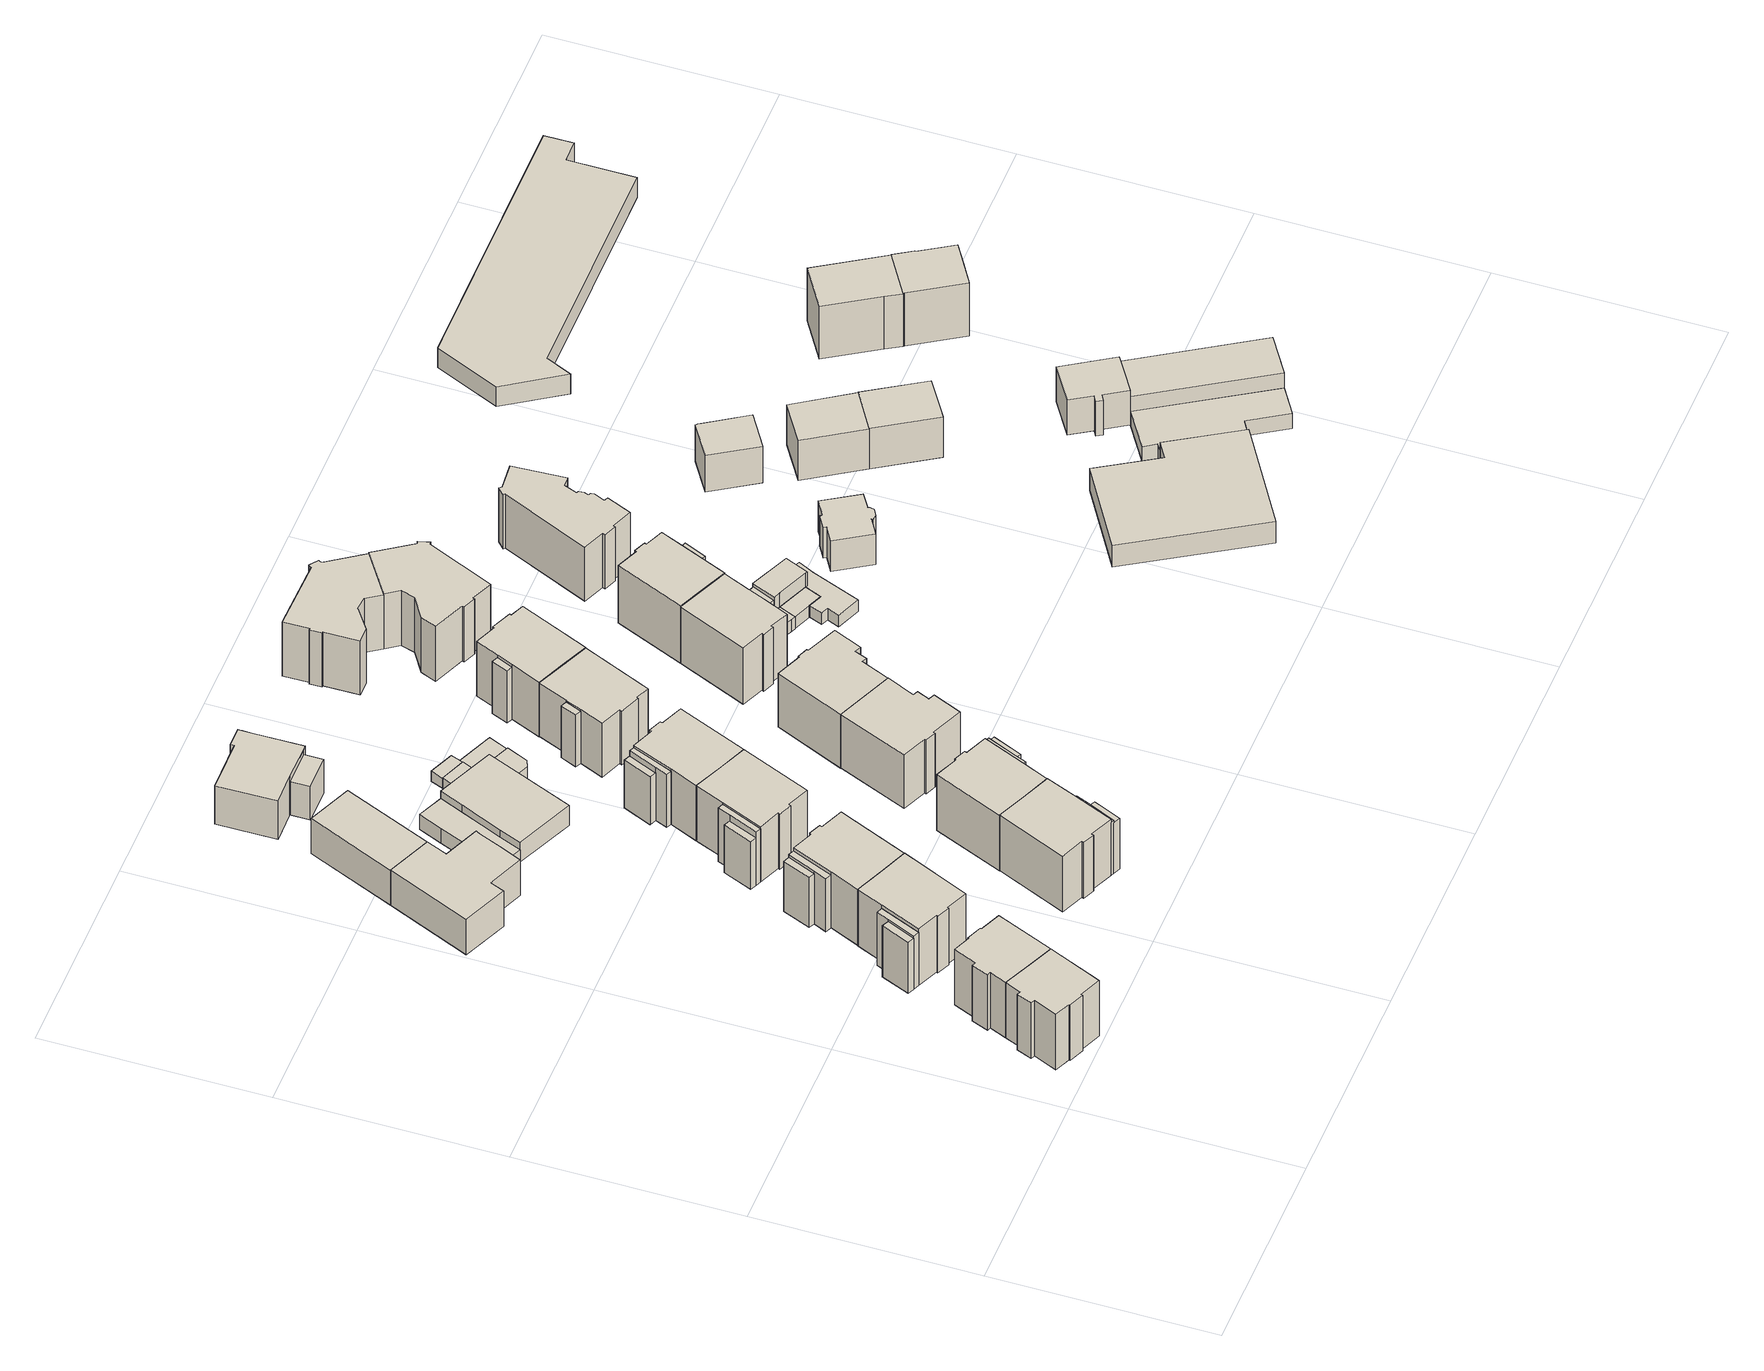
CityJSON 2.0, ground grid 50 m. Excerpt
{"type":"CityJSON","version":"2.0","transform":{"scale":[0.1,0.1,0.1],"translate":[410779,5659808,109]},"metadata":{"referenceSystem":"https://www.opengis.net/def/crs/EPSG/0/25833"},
"CityObjects":{
"building1":{"type":"Building","attributes":{"Dachtyp_tdc":"tdcHipAndGableRoof","Gemeindeschluessel":14612000,"Dachneigung":35.01,"QualitaetDacherkennung":54,"Geometrietyp2DReferenz":"3000","measuredHeight":18.07,"function":"31001_9998","roofType":"5000"},"geometry":[{"type":"Solid","lod":"1","boundaries":[[[[0,1,2,3,4,5,6,7,8,9,10,11,12]],[[13,14,15,16,17,18,19,20,21,22,23,24,25]],[[12,14,13,0]],[[11,15,14,12]],[[10,16,15,11]],[[9,17,16,10]],[[8,18,17,9]],[[7,19,18,8]],[[6,20,19,7]],[[5,21,20,6]],[[4,22,21,5]],[[3,23,22,4]],[[2,24,23,3]],[[1,25,24,2]],[[0,13,25,1]]]]}]},
"building2":{"type":"Building","attributes":{"Dachtyp_tdc":"tdcHipAndGableRoof","Gemeindeschluessel":14612000,"Dachneigung":35.22,"QualitaetDacherkennung":70,"Geometrietyp2DReferenz":"3000","measuredHeight":18.1,"function":"31001_9998","roofType":"5000"},"geometry":[{"type":"Solid","lod":"1","boundaries":[[[[11,26,9,27,28,29,30,31,32,33,34,35,36]],[[15,37,38,39,40,41,42,43,44,45,46,17,47]],[[36,37,15,11]],[[35,38,37,36]],[[34,39,38,35]],[[33,40,39,34]],[[32,41,40,33]],[[31,42,41,32]],[[30,43,42,31]],[[29,44,43,30]],[[28,45,44,29]],[[27,46,45,28]],[[9,17,46,27]],[[26,47,17,9]],[[11,15,47,26]]]]}]},
"building3":{"type":"Building","attributes":{"Gemeindeschluessel":14612000,"Geometrietyp2DReferenz":"3000","function":"31001_9998","roofType":"9999"},"children":["building3-1","building3-2","building3-3"]},
"building3-1":{"type":"BuildingPart","attributes":{"Dachtyp_tdc":"tdcPolyFlatRoof","Dachneigung":19.26,"QualitaetDacherkennung":31,"Geometrietyp2DReferenz":"3000","measuredHeight":14.5,"roofType":"2100"},"parents":["building3"],"geometry":[{"type":"Solid","lod":"1","boundaries":[[[[48,49,50,51]],[[52,53,54,55]],[[51,53,52,48]],[[50,54,53,51]],[[49,55,54,50]],[[48,52,55,49]]]]}]},
"building3-2":{"type":"BuildingPart","attributes":{"Dachtyp_tdc":"tdcPolyFlatRoof","Dachneigung":17.49,"QualitaetDacherkennung":38,"Geometrietyp2DReferenz":"3000","measuredHeight":14.99,"roofType":"2100"},"parents":["building3"],"geometry":[{"type":"Solid","lod":"1","boundaries":[[[[56,57,58,59,60]],[[61,62,54,53,63]],[[60,62,61,56]],[[59,54,62,60]],[[58,53,54,59]],[[57,63,53,58]],[[56,61,63,57]]]]}]},
"building3-3":{"type":"BuildingPart","attributes":{"Dachtyp_tdc":"tdcHipAndGableRoof","Dachneigung":31.91,"QualitaetDacherkennung":67,"Geometrietyp2DReferenz":"3000","measuredHeight":17.93,"roofType":"5000"},"parents":["building3"],"geometry":[{"type":"Solid","lod":"1","boundaries":[[[[64,65,66,67,68,69,70,71,72,73]],[[74,75,76,77,78,79,80,81,62,61]],[[73,75,74,64]],[[72,76,75,73]],[[71,77,76,72]],[[70,78,77,71]],[[69,79,78,70]],[[68,80,79,69]],[[67,81,80,68]],[[66,62,81,67]],[[65,61,62,66]],[[64,74,61,65]]]]}]},
"building4":{"type":"Building","attributes":{"Dachtyp_tdc":"tdcPolyFlatRoof","Gemeindeschluessel":14612000,"Dachneigung":0,"QualitaetDacherkennung":91,"Geometrietyp2DReferenz":"3000","measuredHeight":9.89,"function":"31001_9998","roofType":"1000"},"geometry":[{"type":"Solid","lod":"1","boundaries":[[[[82,83,84,85,86,87,88,89,90,91]],[[92,93,94,95,96,97,98,99,100,101]],[[91,93,92,82]],[[90,94,93,91]],[[89,95,94,90]],[[88,96,95,89]],[[87,97,96,88]],[[86,98,97,87]],[[85,99,98,86]],[[84,100,99,85]],[[83,101,100,84]],[[82,92,101,83]]]]}]},
"building5":{"type":"Building","attributes":{"Gemeindeschluessel":14612000,"Geometrietyp2DReferenz":"3000","function":"31001_9998","roofType":"9999"},"children":["building5-1","building5-2","building5-3"]},
"building5-1":{"type":"BuildingPart","attributes":{"Dachtyp_tdc":"tdcHipAndGableRoof","Dachneigung":31.3,"QualitaetDacherkennung":68,"Geometrietyp2DReferenz":"3000","measuredHeight":17.78,"roofType":"5000"},"parents":["building5"],"geometry":[{"type":"Solid","lod":"1","boundaries":[[[[102,103,104,105,106,107,108,109,110,111]],[[112,113,114,115,116,117,118,119,120,121]],[[111,113,112,102]],[[110,114,113,111]],[[109,115,114,110]],[[108,116,115,109]],[[107,117,116,108]],[[106,118,117,107]],[[105,119,118,106]],[[104,120,119,105]],[[103,121,120,104]],[[102,112,121,103]]]]}]},
"building5-2":{"type":"BuildingPart","attributes":{"Dachtyp_tdc":"tdcPolyFlatRoof","Dachneigung":2.92,"QualitaetDacherkennung":26,"Geometrietyp2DReferenz":"3000","measuredHeight":14.11,"roofType":"2100"},"parents":["building5"],"geometry":[{"type":"Solid","lod":"1","boundaries":[[[[122,123,124,125]],[[126,127,128,129]],[[125,127,126,122]],[[124,128,127,125]],[[123,129,128,124]],[[122,126,129,123]]]]}]},
"building5-3":{"type":"BuildingPart","attributes":{"Dachtyp_tdc":"tdcPolyFlatRoof","Dachneigung":23.02,"QualitaetDacherkennung":46,"Geometrietyp2DReferenz":"3000","measuredHeight":15.04,"roofType":"2100"},"parents":["building5"],"geometry":[{"type":"Solid","lod":"1","boundaries":[[[[130,131,132,133,134]],[[113,135,128,127,114]],[[134,135,113,130]],[[133,128,135,134]],[[132,127,128,133]],[[131,114,127,132]],[[130,113,114,131]]]]}]},
"building6":{"type":"Building","attributes":{"Dachtyp_tdc":"tdcPolyFlatRoof","Gemeindeschluessel":14612000,"Dachneigung":0,"QualitaetDacherkennung":84,"Geometrietyp2DReferenz":"3000","measuredHeight":9.87,"function":"31001_9998","roofType":"1000"},"geometry":[{"type":"Solid","lod":"1","boundaries":[[[[136,137,138,139]],[[100,99,140,141]],[[139,99,100,136]],[[138,140,99,139]],[[137,141,140,138]],[[136,100,141,137]]]]}]},
"building7":{"type":"Building","attributes":{"Gemeindeschluessel":14612000,"Geometrietyp2DReferenz":"3000","function":"31001_9998","roofType":"9999"},"children":["building7-1","building7-2","building7-3"]},
"building7-1":{"type":"BuildingPart","attributes":{"Dachtyp_tdc":"tdcPolyFlatRoof","Dachneigung":32,"QualitaetDacherkennung":43,"Geometrietyp2DReferenz":"3000","measuredHeight":14.64,"roofType":"2100"},"parents":["building7"],"geometry":[{"type":"Solid","lod":"1","boundaries":[[[[142,143,144,145]],[[146,147,148,149]],[[145,147,146,142]],[[144,148,147,145]],[[143,149,148,144]],[[142,146,149,143]]]]}]},
"building7-2":{"type":"BuildingPart","attributes":{"Dachtyp_tdc":"tdcPolyFlatRoof","Dachneigung":29.59,"QualitaetDacherkennung":61,"Geometrietyp2DReferenz":"3000","measuredHeight":15.13,"roofType":"2100"},"parents":["building7"],"geometry":[{"type":"Solid","lod":"1","boundaries":[[[[150,151,152,153,154]],[[155,146,149,156,157]],[[154,146,155,150]],[[153,149,146,154]],[[152,156,149,153]],[[151,157,156,152]],[[150,155,157,151]]]]}]},
"building7-3":{"type":"BuildingPart","attributes":{"Dachtyp_tdc":"tdcHipAndGableRoof","Dachneigung":31.34,"QualitaetDacherkennung":64,"Geometrietyp2DReferenz":"3000","measuredHeight":17.84,"roofType":"5000"},"parents":["building7"],"geometry":[{"type":"Solid","lod":"1","boundaries":[[[[158,159,160,161,162,163,164,165,166,167]],[[168,157,156,169,170,171,172,173,174,175]],[[167,157,168,158]],[[166,156,157,167]],[[165,169,156,166]],[[164,170,169,165]],[[163,171,170,164]],[[162,172,171,163]],[[161,173,172,162]],[[160,174,173,161]],[[159,175,174,160]],[[158,168,175,159]]]]}]},
"building8":{"type":"Building","attributes":{"Dachtyp_tdc":"tdcPolyFlatRoof","Gemeindeschluessel":14612000,"Dachneigung":0,"QualitaetDacherkennung":32,"Geometrietyp2DReferenz":"3000","measuredHeight":4.23,"function":"31001_9998","roofType":"1000"},"geometry":[{"type":"Solid","lod":"1","boundaries":[[[[176,177,178,179,180,181,182,183,184]],[[185,186,187,188,189,190,191,192,193]],[[184,186,185,176]],[[183,187,186,184]],[[182,188,187,183]],[[181,189,188,182]],[[180,190,189,181]],[[179,191,190,180]],[[178,192,191,179]],[[177,193,192,178]],[[176,185,193,177]]]]}]},
"building9":{"type":"Building","attributes":{"Gemeindeschluessel":14612000,"Geometrietyp2DReferenz":"3000","function":"31001_9998","roofType":"9999"},"children":["building9-1","building9-2","building9-3"]},
"building9-1":{"type":"BuildingPart","attributes":{"Dachtyp_tdc":"tdcPolyFlatRoof","Dachneigung":30.24,"QualitaetDacherkennung":48,"Geometrietyp2DReferenz":"3000","measuredHeight":15.19,"roofType":"2100"},"parents":["building9"],"geometry":[{"type":"Solid","lod":"1","boundaries":[[[[194,195,196,197,198]],[[199,200,201,202,203]],[[198,200,199,194]],[[197,201,200,198]],[[196,202,201,197]],[[195,203,202,196]],[[194,199,203,195]]]]}]},
"building9-2":{"type":"BuildingPart","attributes":{"Dachtyp_tdc":"tdcHipAndGableRoof","Dachneigung":31.01,"QualitaetDacherkennung":69,"Geometrietyp2DReferenz":"3000","measuredHeight":17.54,"roofType":"5000"},"parents":["building9"],"geometry":[{"type":"Solid","lod":"1","boundaries":[[[[204,205,206,207,208,209,210,211,212,213]],[[214,215,216,217,218,219,220,221,202,201]],[[213,215,214,204]],[[212,216,215,213]],[[211,217,216,212]],[[210,218,217,211]],[[209,219,218,210]],[[208,220,219,209]],[[207,221,220,208]],[[206,202,221,207]],[[205,201,202,206]],[[204,214,201,205]]]]}]},
"building9-3":{"type":"BuildingPart","attributes":{"Dachtyp_tdc":"tdcFreeFormRoof","Dachneigung":71.73,"QualitaetDacherkennung":35,"Geometrietyp2DReferenz":"3000","measuredHeight":14.44,"roofType":"5000"},"parents":["building9"],"geometry":[{"type":"Solid","lod":"1","boundaries":[[[[222,223,224,225]],[[226,199,203,227]],[[225,199,226,222]],[[224,203,199,225]],[[223,227,203,224]],[[222,226,227,223]]]]}]},
"building10":{"type":"Building","attributes":{"Gemeindeschluessel":14612000,"Geometrietyp2DReferenz":"3000","function":"31001_9998","roofType":"9999"},"children":["building10-1","building10-2","building10-3"]},
"building10-1":{"type":"BuildingPart","attributes":{"Dachtyp_tdc":"tdcPolyFlatRoof","Dachneigung":26.37,"QualitaetDacherkennung":56,"Geometrietyp2DReferenz":"3000","measuredHeight":15.09,"roofType":"2100"},"parents":["building10"],"geometry":[{"type":"Solid","lod":"1","boundaries":[[[[228,229,230,231,232]],[[233,234,235,236,237]],[[232,234,233,228]],[[231,235,234,232]],[[230,236,235,231]],[[229,237,236,230]],[[228,233,237,229]]]]}]},
"building10-2":{"type":"BuildingPart","attributes":{"Dachtyp_tdc":"tdcHipAndGableRoof","Dachneigung":32.69,"QualitaetDacherkennung":66,"Geometrietyp2DReferenz":"3000","measuredHeight":17.8,"roofType":"5000"},"parents":["building10"],"geometry":[{"type":"Solid","lod":"1","boundaries":[[[[238,239,240,241,242,243,244,245,246,247]],[[248,249,250,251,252,253,254,255,234,233]],[[247,249,248,238]],[[246,250,249,247]],[[245,251,250,246]],[[244,252,251,245]],[[243,253,252,244]],[[242,254,253,243]],[[241,255,254,242]],[[240,234,255,241]],[[239,233,234,240]],[[238,248,233,239]]]]}]},
"building10-3":{"type":"BuildingPart","attributes":{"Dachtyp_tdc":"tdcPolyFlatRoof","Dachneigung":0,"QualitaetDacherkennung":29,"Geometrietyp2DReferenz":"3000","measuredHeight":13.94,"roofType":"1000"},"parents":["building10"],"geometry":[{"type":"Solid","lod":"1","boundaries":[[[[256,257,258,259]],[[260,236,235,261]],[[259,236,260,256]],[[258,235,236,259]],[[257,261,235,258]],[[256,260,261,257]]]]}]},
"building11":{"type":"Building","attributes":{"Gemeindeschluessel":14612000,"Geometrietyp2DReferenz":"3000","function":"31001_9998","roofType":"9999"},"children":["building11-1","building11-2"]},
"building11-1":{"type":"BuildingPart","attributes":{"Dachtyp_tdc":"tdcCutTentRoof","Dachneigung":0.135,"QualitaetDacherkennung":72,"Geometrietyp2DReferenz":"3000","measuredHeight":12.39,"roofType":"9999"},"parents":["building11"],"geometry":[{"type":"Solid","lod":"1","boundaries":[[[[262,263,264,265,266,267,268,269,270,271,272]],[[273,274,275,276,277,278,279,280,281,282,283]],[[272,274,273,262]],[[271,275,274,272]],[[270,276,275,271]],[[269,277,276,270]],[[268,278,277,269]],[[267,279,278,268]],[[266,280,279,267]],[[265,281,280,266]],[[264,282,281,265]],[[263,283,282,264]],[[262,273,283,263]]]]}]},
"building11-2":{"type":"BuildingPart","attributes":{"Dachtyp_tdc":"tdcPolyFlatRoof","Dachneigung":0,"QualitaetDacherkennung":62,"Geometrietyp2DReferenz":"3000","measuredHeight":9.41,"roofType":"1000"},"parents":["building11"],"geometry":[{"type":"Solid","lod":"1","boundaries":[[[[284,285,286,287]],[[278,288,289,279]],[[286,288,278,287]],[[285,289,288,286]],[[284,279,289,285]],[[287,278,279,284]]]]}]},
"building12":{"type":"Building","attributes":{"Gemeindeschluessel":14612000,"Geometrietyp2DReferenz":"3000","function":"31001_9998","roofType":"9999"},"children":["building12-1","building12-2"]},
"building12-1":{"type":"BuildingPart","attributes":{"Dachtyp_tdc":"tdcPolyFlatRoof","Dachneigung":4.02,"QualitaetDacherkennung":63,"Geometrietyp2DReferenz":"3000","measuredHeight":3.65,"roofType":"2100"},"parents":["building12"],"geometry":[{"type":"Solid","lod":"1","boundaries":[[[[290,291,292,293,294]],[[295,296,297,298,299]],[[294,296,295,290]],[[293,297,296,294]],[[292,298,297,293]],[[298,292,291,299]],[[290,295,299,291]]]]}]},
"building12-2":{"type":"BuildingPart","attributes":{"Dachtyp_tdc":"tdcPolyFlatRoof","Dachneigung":3.7,"QualitaetDacherkennung":84,"Geometrietyp2DReferenz":"3000","measuredHeight":5.96,"roofType":"2100"},"parents":["building12"],"geometry":[{"type":"Solid","lod":"1","boundaries":[[[[300,301,302,303,304,305,306,307,308]],[[309,310,311,312,313,314,315,316,299]],[[307,310,309,308]],[[306,311,310,307]],[[305,312,311,306]],[[304,313,312,305]],[[303,314,313,304]],[[302,315,314,303]],[[301,316,315,302]],[[300,299,316,301]],[[308,309,299,300]]]]}]},
"building13":{"type":"Building","attributes":{"Gemeindeschluessel":14612000,"Geometrietyp2DReferenz":"3000","function":"31001_9998","roofType":"9999"},"children":["building13-1","building13-2","building13-3"]},
"building13-1":{"type":"BuildingPart","attributes":{"Dachtyp_tdc":"tdcPolyFlatRoof","Dachneigung":29.32,"QualitaetDacherkennung":58,"Geometrietyp2DReferenz":"3000","measuredHeight":15.12,"roofType":"2100"},"parents":["building13"],"geometry":[{"type":"Solid","lod":"1","boundaries":[[[[317,318,319,320,321]],[[322,323,324,325,326]],[[321,323,322,317]],[[320,324,323,321]],[[319,325,324,320]],[[318,326,325,319]],[[317,322,326,318]]]]}]},
"building13-2":{"type":"BuildingPart","attributes":{"Dachtyp_tdc":"tdcHipAndGableRoof","Dachneigung":28.41,"QualitaetDacherkennung":69,"Geometrietyp2DReferenz":"3000","measuredHeight":17.56,"roofType":"5000"},"parents":["building13"],"geometry":[{"type":"Solid","lod":"1","boundaries":[[[[204,213,212,327,328,329,330,331,332,333]],[[214,326,325,334,335,336,337,338,216,215]],[[333,326,214,204]],[[332,325,326,333]],[[331,334,325,332]],[[330,335,334,331]],[[329,336,335,330]],[[328,337,336,329]],[[327,338,337,328]],[[212,216,338,327]],[[213,215,216,212]],[[204,214,215,213]]]]}]},
"building13-3":{"type":"BuildingPart","attributes":{"Dachtyp_tdc":"tdcFreeFormRoof","Dachneigung":71.37,"QualitaetDacherkennung":36,"Geometrietyp2DReferenz":"3000","measuredHeight":14.43,"roofType":"5000"},"parents":["building13"],"geometry":[{"type":"Solid","lod":"1","boundaries":[[[[339,340,341,342]],[[343,344,324,323]],[[342,344,343,339]],[[341,324,344,342]],[[340,323,324,341]],[[339,343,323,340]]]]}]},
"building14":{"type":"Building","attributes":{"Dachtyp_tdc":"tdcPolyFlatRoof","Gemeindeschluessel":14612000,"Dachneigung":0,"QualitaetDacherkennung":75,"Geometrietyp2DReferenz":"3000","measuredHeight":2.91,"function":"31001_9998","roofType":"1000"},"geometry":[{"type":"Solid","lod":"1","boundaries":[[[[345,346,347,348]],[[349,350,351,352]],[[348,350,349,345]],[[347,351,350,348]],[[346,352,351,347]],[[345,349,352,346]]]]}]},
"building15":{"type":"Building","attributes":{"Dachtyp_tdc":"tdcPolyFlatRoof","Gemeindeschluessel":14612000,"Dachneigung":0,"QualitaetDacherkennung":82,"Geometrietyp2DReferenz":"3000","measuredHeight":2.9,"function":"31001_9998","roofType":"1000"},"geometry":[{"type":"Solid","lod":"1","boundaries":[[[[353,354,355,356,357]],[[358,359,360,361,362]],[[357,359,358,353]],[[356,360,359,357]],[[355,361,360,356]],[[354,362,361,355]],[[353,358,362,354]]]]}]},
"building16":{"type":"Building","attributes":{"Dachtyp_tdc":"tdcPolyFlatRoof","Gemeindeschluessel":14612000,"Dachneigung":4.62,"QualitaetDacherkennung":74,"Geometrietyp2DReferenz":"3000","measuredHeight":3.2,"function":"31001_9998","roofType":"2100"},"geometry":[{"type":"Solid","lod":"1","boundaries":[[[[363,364,365,366,367,368]],[[316,369,370,371,295,299]],[[368,369,316,363]],[[367,370,369,368]],[[366,371,370,367]],[[365,295,371,366]],[[364,299,295,365]],[[363,316,299,364]]]]}]},
"building17":{"type":"Building","attributes":{"Dachtyp_tdc":"tdcFreeFormRoof","Gemeindeschluessel":14612000,"Dachneigung":26.75,"QualitaetDacherkennung":57,"Geometrietyp2DReferenz":"3000","measuredHeight":17.4,"function":"31001_9998","roofType":"5000"},"geometry":[{"type":"Solid","lod":"1","boundaries":[[[[372,373,374,375,376,377,378,379,380,381,382,383]],[[384,385,386,387,388,389,390,391,392,393,394,395]],[[383,385,384,372]],[[382,386,385,383]],[[381,387,386,382]],[[380,388,387,381]],[[379,389,388,380]],[[378,390,389,379]],[[377,391,390,378]],[[376,392,391,377]],[[375,393,392,376]],[[374,394,393,375]],[[373,395,394,374]],[[372,384,395,373]]]]}]},
"building18":{"type":"Building","attributes":{"Gemeindeschluessel":14612000,"Geometrietyp2DReferenz":"3000","function":"31001_9998","roofType":"9999"},"children":["building18-1","building18-2"]},
"building18-1":{"type":"BuildingPart","attributes":{"Dachtyp_tdc":"tdcPolyFlatRoof","Dachneigung":27.95,"QualitaetDacherkennung":46,"Geometrietyp2DReferenz":"3000","measuredHeight":14.87,"roofType":"2100"},"parents":["building18"],"geometry":[{"type":"Solid","lod":"1","boundaries":[[[[396,397,398,399]],[[400,401,402,403]],[[399,401,400,396]],[[398,402,401,399]],[[397,403,402,398]],[[396,400,403,397]]]]}]},
"building18-2":{"type":"BuildingPart","attributes":{"Dachtyp_tdc":"tdcHipAndGableRoof","Dachneigung":28.59,"QualitaetDacherkennung":70,"Geometrietyp2DReferenz":"3000","measuredHeight":17.08,"roofType":"5000"},"parents":["building18"],"geometry":[{"type":"Solid","lod":"1","boundaries":[[[[404,405,406,407,408,409,410,411,412,413,414,415]],[[401,416,417,418,419,420,421,422,423,424,425,402]],[[415,416,401,404]],[[414,417,416,415]],[[413,418,417,414]],[[412,419,418,413]],[[411,420,419,412]],[[410,421,420,411]],[[409,422,421,410]],[[408,423,422,409]],[[407,424,423,408]],[[406,425,424,407]],[[405,402,425,406]],[[404,401,402,405]]]]}]},
"building19":{"type":"Building","attributes":{"Dachtyp_tdc":"tdcFreeFormRoof","Gemeindeschluessel":14612000,"Dachneigung":27.6,"QualitaetDacherkennung":55,"Geometrietyp2DReferenz":"3000","measuredHeight":17.41,"function":"31001_9998","roofType":"5000"},"geometry":[{"type":"Solid","lod":"1","boundaries":[[[[426,427,428,429,430,431,432,433,434,435,436,437]],[[438,439,440,441,442,443,444,445,446,447,448,449]],[[437,439,438,426]],[[436,440,439,437]],[[435,441,440,436]],[[434,442,441,435]],[[433,443,442,434]],[[432,444,443,433]],[[431,445,444,432]],[[430,446,445,431]],[[429,447,446,430]],[[428,448,447,429]],[[427,449,448,428]],[[426,438,449,427]]]]}]},
"building20":{"type":"Building","attributes":{"Gemeindeschluessel":14612000,"Geometrietyp2DReferenz":"3000","function":"31001_9998","roofType":"9999"},"children":["building20-1","building20-2"]},
"building20-1":{"type":"BuildingPart","attributes":{"Dachtyp_tdc":"tdcHipAndGableRoof","Dachneigung":28.65,"QualitaetDacherkennung":64,"Geometrietyp2DReferenz":"3000","measuredHeight":17.22,"roofType":"5000"},"parents":["building20"],"geometry":[{"type":"Solid","lod":"1","boundaries":[[[[450,451,452,453,454,455,456,457,458,459,460]],[[461,462,463,464,465,466,467,468,469,470,471]],[[460,462,461,450]],[[459,463,462,460]],[[458,464,463,459]],[[457,465,464,458]],[[456,466,465,457]],[[455,467,466,456]],[[454,468,467,455]],[[453,469,468,454]],[[452,470,469,453]],[[451,471,470,452]],[[450,461,471,451]]]]}]},
"building20-2":{"type":"BuildingPart","attributes":{"Dachtyp_tdc":"tdcPolyFlatRoof","Dachneigung":25.41,"QualitaetDacherkennung":53,"Geometrietyp2DReferenz":"3000","measuredHeight":14.95,"roofType":"2100"},"parents":["building20"],"geometry":[{"type":"Solid","lod":"1","boundaries":[[[[472,473,474,475]],[[462,476,477,463]],[[474,476,462,475]],[[473,477,476,474]],[[472,463,477,473]],[[475,462,463,472]]]]}]},
"building21":{"type":"Building","attributes":{"Gemeindeschluessel":14612000,"Geometrietyp2DReferenz":"3000","function":"31001_9998","roofType":"9999"},"children":["building21-1","building21-2"]},
"building21-1":{"type":"BuildingPart","attributes":{"Dachtyp_tdc":"tdcHipAndGableRoof","Dachneigung":35.36,"QualitaetDacherkennung":66,"Geometrietyp2DReferenz":"3000","measuredHeight":18.21,"roofType":"5000"},"parents":["building21"],"geometry":[{"type":"Solid","lod":"1","boundaries":[[[[478,479,480,481,482,483,484,485,486,487,488,489]],[[490,491,492,493,494,495,496,497,498,499,500,501]],[[489,491,490,478]],[[488,492,491,489]],[[487,493,492,488]],[[486,494,493,487]],[[485,495,494,486]],[[484,496,495,485]],[[483,497,496,484]],[[482,498,497,483]],[[481,499,498,482]],[[480,500,499,481]],[[479,501,500,480]],[[478,490,501,479]]]]}]},
"building21-2":{"type":"BuildingPart","attributes":{"Dachtyp_tdc":"tdcPolyFlatRoof","Dachneigung":32.79,"QualitaetDacherkennung":65,"Geometrietyp2DReferenz":"3000","measuredHeight":15.79,"roofType":"2100"},"parents":["building21"],"geometry":[{"type":"Solid","lod":"1","boundaries":[[[[502,503,504,505]],[[492,506,507,493]],[[505,492,493,502]],[[504,506,492,505]],[[503,507,506,504]],[[502,493,507,503]]]]}]},
"building22":{"type":"Building","attributes":{"Dachtyp_tdc":"tdcFreeFormRoof","Gemeindeschluessel":14612000,"Dachneigung":19.04,"QualitaetDacherkennung":31,"Geometrietyp2DReferenz":"3000","measuredHeight":17.04,"function":"31001_9998","roofType":"5000"},"geometry":[{"type":"Solid","lod":"1","boundaries":[[[[508,509,510,511,512,513,514,515,516,517,518,519,520,521,522]],[[523,524,525,526,527,528,529,530,531,532,533,534,535,536,537]],[[522,524,523,508]],[[521,525,524,522]],[[520,526,525,521]],[[519,527,526,520]],[[518,528,527,519]],[[517,529,528,518]],[[516,530,529,517]],[[515,531,530,516]],[[514,532,531,515]],[[513,533,532,514]],[[512,534,533,513]],[[511,535,534,512]],[[510,536,535,511]],[[509,537,536,510]],[[508,523,537,509]]]]}]},
"building23":{"type":"Building","attributes":{"Dachtyp_tdc":"tdcFreeFormRoof","Gemeindeschluessel":14612000,"Dachneigung":25.08,"QualitaetDacherkennung":29,"Geometrietyp2DReferenz":"3000","measuredHeight":17.69,"function":"31001_9998","roofType":"5000"},"geometry":[{"type":"Solid","lod":"1","boundaries":[[[[538,539,540,541,542,543,544,545,546,547,548,549,550,551,552]],[[553,554,555,556,557,529,528,558,559,560,561,562,563,564,565]],[[552,554,553,538]],[[551,555,554,552]],[[550,556,555,551]],[[549,557,556,550]],[[548,529,557,549]],[[547,528,529,548]],[[546,558,528,547]],[[545,559,558,546]],[[544,560,559,545]],[[543,561,560,544]],[[542,562,561,543]],[[541,563,562,542]],[[540,564,563,541]],[[539,565,564,540]],[[538,553,565,539]]]]}]},
"building24":{"type":"Building","attributes":{"Gemeindeschluessel":14612000,"Geometrietyp2DReferenz":"3000","function":"31001_9998","roofType":"9999"},"children":["building24-1","building24-2"]},
"building24-1":{"type":"BuildingPart","attributes":{"Dachtyp_tdc":"tdcPolyFlatRoof","Dachneigung":32.17,"QualitaetDacherkennung":62,"Geometrietyp2DReferenz":"3000","measuredHeight":15.84,"roofType":"2100"},"parents":["building24"],"geometry":[{"type":"Solid","lod":"1","boundaries":[[[[566,567,568,569]],[[570,571,572,573]],[[569,571,570,566]],[[568,572,571,569]],[[567,573,572,568]],[[566,570,573,567]]]]}]},
"building24-2":{"type":"BuildingPart","attributes":{"Dachtyp_tdc":"tdcHipAndGableRoof","Dachneigung":33.8,"QualitaetDacherkennung":69,"Geometrietyp2DReferenz":"3000","measuredHeight":18.25,"roofType":"5000"},"parents":["building24"],"geometry":[{"type":"Solid","lod":"1","boundaries":[[[[574,575,576,577,578,579,580,581,582,583,584]],[[571,490,585,500,586,587,588,589,590,591,572]],[[583,490,571,584]],[[582,585,490,583]],[[581,500,585,582]],[[580,586,500,581]],[[579,587,586,580]],[[578,588,587,579]],[[577,589,588,578]],[[576,590,589,577]],[[575,591,590,576]],[[574,572,591,575]],[[584,571,572,574]]]]}]},
"building25":{"type":"Building","attributes":{"Dachtyp_tdc":"tdcPolyFlatRoof","Gemeindeschluessel":14612000,"Dachneigung":10.69,"QualitaetDacherkennung":71,"Geometrietyp2DReferenz":"3000","measuredHeight":3.67,"function":"31001_9998","roofType":"2100"},"geometry":[{"type":"Solid","lod":"1","boundaries":[[[[592,593,594,595,596,597]],[[598,599,600,601,602,603]],[[597,599,598,592]],[[596,600,599,597]],[[595,601,600,596]],[[594,602,601,595]],[[593,603,602,594]],[[592,598,603,593]]]]}]},
"building26":{"type":"Building","attributes":{"Dachtyp_tdc":"tdcPolyFlatRoof","Gemeindeschluessel":14612000,"Dachneigung":10.65,"QualitaetDacherkennung":57,"Geometrietyp2DReferenz":"3000","measuredHeight":3.59,"function":"31001_9998","roofType":"2100"},"geometry":[{"type":"Solid","lod":"1","boundaries":[[[[593,604,605,606,594]],[[607,608,609,610,611]],[[594,608,607,593]],[[606,609,608,594]],[[605,610,609,606]],[[604,611,610,605]],[[593,607,611,604]]]]}]},
"building27":{"type":"Building","attributes":{"Dachtyp_tdc":"tdcFreeFormRoof","Gemeindeschluessel":14612000,"Dachneigung":39.02,"QualitaetDacherkennung":77,"Geometrietyp2DReferenz":"3000","measuredHeight":8.42,"function":"31001_9998","roofType":"5000"},"geometry":[{"type":"Solid","lod":"1","boundaries":[[[[612,613,614,615,616,617]],[[618,619,620,621,602,601]],[[617,619,618,612]],[[616,620,619,617]],[[615,621,620,616]],[[614,602,621,615]],[[613,601,602,614]],[[612,618,601,613]]]]}]},
"building28":{"type":"Building","attributes":{"Dachtyp_tdc":"tdcFreeFormRoof","Gemeindeschluessel":14612000,"Dachneigung":13.26,"QualitaetDacherkennung":83,"Geometrietyp2DReferenz":"3000","measuredHeight":3.93,"function":"31001_9998","roofType":"5000"},"geometry":[{"type":"Solid","lod":"1","boundaries":[[[[622,623,624,625,626,627,628,629,630,631,632]],[[633,634,635,636,637,638,639,640,641,642,643]],[[632,634,633,622]],[[631,635,634,632]],[[630,636,635,631]],[[629,637,636,630]],[[628,638,637,629]],[[627,639,638,628]],[[626,640,639,627]],[[625,641,640,626]],[[624,642,641,625]],[[623,643,642,624]],[[622,633,643,623]]]]}]},
"building29":{"type":"Building","attributes":{"Dachtyp_tdc":"tdcFreeFormRoof","Gemeindeschluessel":14612000,"Dachneigung":30.91,"QualitaetDacherkennung":52,"Geometrietyp2DReferenz":"3000","measuredHeight":17.14,"function":"31001_9998","roofType":"5000"},"geometry":[{"type":"Solid","lod":"1","boundaries":[[[[644,645,646,647,648,649,650,651,652,653,654,655,656,657,658,659,660,661,662,663,664,665]],[[666,667,668,669,670,671,672,673,674,675,676,677,678,679,680,681,682,683,684,685,686,687]],[[665,667,666,644]],[[664,668,667,665]],[[663,669,668,664]],[[662,670,669,663]],[[661,671,670,662]],[[660,672,671,661]],[[659,673,672,660]],[[658,674,673,659]],[[657,675,674,658]],[[656,676,675,657]],[[655,677,676,656]],[[654,678,677,655]],[[653,679,678,654]],[[652,680,679,653]],[[651,681,680,652]],[[650,682,681,651]],[[649,683,682,650]],[[648,684,683,649]],[[647,685,684,648]],[[646,686,685,647]],[[645,687,686,646]],[[644,666,687,645]]]]}]},
"building30":{"type":"Building","attributes":{"Dachtyp_tdc":"tdcHipRoof","Gemeindeschluessel":14612000,"Dachneigung":36.93,"QualitaetDacherkennung":70,"Geometrietyp2DReferenz":"3000","measuredHeight":10.67,"function":"31001_9998","roofType":"3200"},"geometry":[{"type":"Solid","lod":"1","boundaries":[[[[688,689,690,691,692,693,694,695,696,697,698,699,700,701]],[[702,703,704,705,706,707,708,709,710,711,712,713,714,715]],[[701,703,702,688]],[[700,704,703,701]],[[699,705,704,700]],[[698,706,705,699]],[[697,707,706,698]],[[696,708,707,697]],[[695,709,708,696]],[[694,710,709,695]],[[693,711,710,694]],[[692,712,711,693]],[[691,713,712,692]],[[690,714,713,691]],[[689,715,714,690]],[[688,702,715,689]]]]}]},
"building31":{"type":"Building","attributes":{"Dachtyp_tdc":"tdcPolyFlatRoof","Gemeindeschluessel":14612000,"Dachneigung":0,"QualitaetDacherkennung":94,"Geometrietyp2DReferenz":"3000","measuredHeight":6.16,"function":"31001_2000","roofType":"1000"},"geometry":[{"type":"Solid","lod":"1","boundaries":[[[[716,717,718,719,720,721]],[[722,723,724,725,726,727]],[[721,723,722,716]],[[720,724,723,721]],[[719,725,724,720]],[[718,726,725,719]],[[717,727,726,718]],[[716,722,727,717]]]]}]},
"building32":{"type":"Building","attributes":{"Dachtyp_tdc":"tdcFreeFormRoof","Gemeindeschluessel":14612000,"Dachneigung":29.14,"QualitaetDacherkennung":72,"Geometrietyp2DReferenz":"3000","measuredHeight":11.53,"function":"31001_9998","roofType":"5000"},"geometry":[{"type":"Solid","lod":"1","boundaries":[[[[728,729,730,731,732]],[[733,734,735,736,737]],[[732,734,733,728]],[[731,735,734,732]],[[730,736,735,731]],[[729,737,736,730]],[[728,733,737,729]]]]}]},
"building33":{"type":"Building","attributes":{"Dachtyp_tdc":"tdcHipAndGableRoof","Gemeindeschluessel":14612000,"Dachneigung":22.24,"QualitaetDacherkennung":83,"Geometrietyp2DReferenz":"3000","measuredHeight":12.37,"function":"31001_9998","roofType":"5000"},"geometry":[{"type":"Solid","lod":"1","boundaries":[[[[738,739,740,741]],[[742,743,744,745]],[[741,743,742,738]],[[740,744,743,741]],[[739,745,744,740]],[[738,742,745,739]]]]}]},
"building34":{"type":"Building","attributes":{"Dachtyp_tdc":"tdcHipAndGableRoof","Gemeindeschluessel":14612000,"Dachneigung":22.25,"QualitaetDacherkennung":86,"Geometrietyp2DReferenz":"3000","measuredHeight":12.33,"function":"31001_9998","roofType":"5000"},"geometry":[{"type":"Solid","lod":"1","boundaries":[[[[746,747,748,749]],[[745,750,751,742]],[[749,750,745,746]],[[748,751,750,749]],[[747,742,751,748]],[[746,745,742,747]]]]}]},
"building35":{"type":"Building","attributes":{"Dachtyp_tdc":"tdcPolyFlatRoof","Gemeindeschluessel":14612000,"Dachneigung":0,"QualitaetDacherkennung":78,"Geometrietyp2DReferenz":"3000","measuredHeight":4.26,"function":"31001_2000","roofType":"1000"},"geometry":[{"type":"Solid","lod":"1","boundaries":[[[[752,753,754,755,756,757,758,759]],[[760,761,762,763,764,765,766,767]],[[759,761,760,752]],[[758,762,761,759]],[[757,763,762,758]],[[756,764,763,757]],[[755,765,764,756]],[[754,766,765,755]],[[753,767,766,754]],[[752,760,767,753]]]]}]},
"building36":{"type":"Building","attributes":{"Dachtyp_tdc":"tdcFreeFormRoof","Gemeindeschluessel":14612000,"Dachneigung":30.74,"QualitaetDacherkennung":77,"Geometrietyp2DReferenz":"3000","measuredHeight":11.59,"function":"31001_9998","roofType":"5000"},"geometry":[{"type":"Solid","lod":"1","boundaries":[[[[768,769,770,771,772,773,774,775,776]],[[777,778,779,780,781,782,783,784,785]],[[776,778,777,768]],[[775,779,778,776]],[[774,780,779,775]],[[773,781,780,774]],[[772,782,781,773]],[[771,783,782,772]],[[770,784,783,771]],[[769,785,784,770]],[[768,777,785,769]]]]}]},
"building37":{"type":"Building","attributes":{"Dachtyp_tdc":"tdcPolyFlatRoof","Gemeindeschluessel":14612000,"Dachneigung":0,"QualitaetDacherkennung":85,"Geometrietyp2DReferenz":"3000","measuredHeight":8.44,"function":"31001_2000","roofType":"1000"},"geometry":[{"type":"Solid","lod":"1","boundaries":[[[[786,787,788,789,790]],[[791,760,767,777,792]],[[790,760,791,786]],[[789,767,760,790]],[[788,777,767,789]],[[787,792,777,788]],[[786,791,792,787]]]]}]},
"building38":{"type":"Building","attributes":{"Dachtyp_tdc":"tdcHipAndGableRoof","Gemeindeschluessel":14612000,"Dachneigung":36.54,"QualitaetDacherkennung":71,"Geometrietyp2DReferenz":"3000","measuredHeight":16.82,"function":"31001_9998","roofType":"5000"},"geometry":[{"type":"Solid","lod":"1","boundaries":[[[[793,794,795,796,797,798]],[[799,800,801,802,803,804]],[[798,800,799,793]],[[797,801,800,798]],[[796,802,801,797]],[[795,803,802,796]],[[794,804,803,795]],[[793,799,804,794]]]]}]},
"building39":{"type":"Building","attributes":{"Gemeindeschluessel":14612000,"Geometrietyp2DReferenz":"3000","function":"31001_9998","roofType":"9999"},"children":["building39-1","building39-2"]},
"building39-1":{"type":"BuildingPart","attributes":{"Dachtyp_tdc":"tdcPolyFlatRoof","Dachneigung":35.81,"QualitaetDacherkennung":65,"Geometrietyp2DReferenz":"3000","measuredHeight":12.78,"roofType":"2100"},"parents":["building39"],"geometry":[{"type":"Solid","lod":"1","boundaries":[[[[805,806,807,808,809]],[[810,811,812,813,814]],[[809,811,810,805]],[[808,812,811,809]],[[807,813,812,808]],[[806,814,813,807]],[[805,810,814,806]]]]}]},
"building39-2":{"type":"BuildingPart","attributes":{"Dachtyp_tdc":"tdcGableRoof","Dachneigung":35.9,"QualitaetDacherkennung":62,"Geometrietyp2DReferenz":"3000","measuredHeight":16.81,"roofType":"3100"},"parents":["building39"],"geometry":[{"type":"Solid","lod":"1","boundaries":[[[[815,816,817,818,819,820,821,822,823,824]],[[811,810,825,826,827,828,799,804,803,812]],[[824,810,811,815]],[[823,825,810,824]],[[822,826,825,823]],[[821,827,826,822]],[[820,828,827,821]],[[819,799,828,820]],[[818,804,799,819]],[[817,803,804,818]],[[816,812,803,817]],[[815,811,812,816]]]]}]},
"building40":{"type":"Building","attributes":{"Dachtyp_tdc":"tdcPolyFlatRoof","Gemeindeschluessel":14612000,"Dachneigung":0,"QualitaetDacherkennung":65,"Geometrietyp2DReferenz":"3000","measuredHeight":5.52,"function":"31001_2000","roofType":"1000"},"geometry":[{"type":"Solid","lod":"1","boundaries":[[[[829,830,831,832,833,834,835,836,837]],[[838,839,840,841,842,843,844,845,846]],[[837,839,838,829]],[[836,840,839,837]],[[835,841,840,836]],[[834,842,841,835]],[[833,843,842,834]],[[832,844,843,833]],[[831,845,844,832]],[[830,846,845,831]],[[829,838,846,830]]]]}]}
},
"vertices":[
[113,149,173],[99,115,173],[108,111,173],[85,58,173],[121,43,173],[120,40,173],[154,26,173],[155,29,173],[204,9,173],[256,129,173],[196,156,173],[137,182,173],[122,146,173],[113,149,18],[122,146,18],[137,182,18],[196,156,18],[256,129,18],[204,9,18],[155,29,18],[154,26,18],[120,40,18],[121,43,18],[85,58,18],[108,111,18],[99,115,18],
[197,155,173],[310,258,173],[263,278,173],[264,281,173],[230,295,173],[229,293,173],[191,309,173],[169,257,173],[160,261,173],[145,223,173],[153,220,173],[153,220,18],[145,223,18],[160,261,18],[169,257,18],[191,309,18],[229,293,18],[230,295,18],[264,281,18],[263,278,18],[310,258,18],[197,155,18],
[219,471,159],[192,407,159],[206,400,159],[234,464,159],[219,471,16],[234,464,16],[206,400,16],[192,407,16],
[259,487,164],[246,492,164],[234,464,164],[206,400,164],[220,395,164],[259,487,16],[220,395,16],[246,492,16],
[285,546,174],[259,487,174],[220,395,174],[268,374,174],[266,371,174],[295,358,174],[296,361,174],[345,340,174],[412,493,174],[348,519,174],[285,546,16],[348,519,16],[412,493,16],[345,340,16],[296,361,16],[295,358,16],[266,371,16],[268,374,16],
[250,1338,106],[169,1372,106],[189,1419,106],[90,1461,106],[9,1273,106],[109,1230,106],[122,1262,106],[202,1228,106],[225,1280,106],[245,1329,106],[250,1338,7],[245,1329,7],[225,1280,7],[202,1228,7],[122,1262,7],[109,1230,7],[9,1273,7],[90,1461,7],[189,1419,7],[169,1372,7],
[285,546,173],[348,519,173],[412,493,173],[480,651,173],[428,673,173],[430,678,173],[403,690,173],[401,686,173],[353,706,173],[314,613,173],[285,546,17],[314,613,17],[353,706,17],[401,686,17],[403,690,17],[430,678,17],[428,673,17],[480,651,17],[412,493,17],[348,519,17],
[326,717,157],[300,654,157],[313,648,157],[340,711,157],[326,717,17],[340,711,17],[313,648,17],[300,654,17],
[314,613,165],[353,706,165],[340,711,165],[313,648,165],[300,619,165],[300,619,17],
[189,1419,105],[273,1617,105],[174,1659,105],[90,1461,105],[174,1659,7],[273,1617,7],
[673,198,160],[645,135,160],[661,128,160],[688,191,160],[673,198,19],[688,191,19],[661,128,19],[645,135,19],
[685,227,167],[677,230,167],[638,138,167],[645,135,167],[673,198,167],[685,227,19],[638,138,19],[677,230,19],
[704,296,175],[640,323,175],[576,351,175],[508,194,175],[560,172,175],[558,168,175],[584,156,175],[586,161,175],[638,138,175],[677,230,175],[704,296,19],[586,161,19],[584,156,19],[558,168,19],[560,172,19],[508,194,19],[576,351,19],[640,323,19],
[225,1280,52],[281,1256,52],[301,1305,52],[341,1400,52],[364,1453,52],[308,1478,52],[285,1424,52],[250,1338,52],[245,1329,52],[225,1280,10],[245,1329,10],[250,1338,10],[285,1424,10],[308,1478,10],[364,1453,10],[341,1400,10],[301,1305,10],[281,1256,10],
[404,859,166],[377,793,166],[388,788,166],[428,882,166],[415,887,166],[404,859,17],[415,887,17],[428,882,17],[388,788,17],[377,793,17],
[455,947,172],[428,882,172],[388,788,172],[436,768,172],[434,764,172],[464,751,172],[466,756,172],[516,735,172],[582,892,172],[519,919,172],[455,947,17],[519,919,17],[582,892,17],[516,735,17],[466,756,17],[464,751,17],[434,764,17],[436,768,17],
[389,865,150],[362,799,150],[377,793,150],[404,859,150],[389,865,17],[362,799,17],
[731,359,167],[742,355,167],[752,381,167],[780,447,167],[770,451,167],[731,359,18],[770,451,18],[780,447,18],[752,381,18],[742,355,18],
[704,296,174],[731,359,174],[770,451,174],[720,472,174],[722,477,174],[696,488,174],[694,485,174],[642,507,174],[576,351,174],[639,324,174],[704,296,18],[639,324,18],[576,351,18],[642,507,18],[694,485,18],[696,488,18],[722,477,18],[720,472,18],
[767,375,158],[795,441,158],[780,447,158],[752,381,158],[767,375,18],[795,441,18],
[353,1877,114],[308,1877,114],[308,1868,114],[188,1867,114],[190,1734,114],[263,1735,114],[343,1735,114],[354,1735,114],[353,1845,114],[353,1868,114],[353,1871,114],[353,1877,7],[353,1871,7],[353,1868,7],[353,1845,7],[354,1735,7],[343,1735,7],[263,1735,7],[190,1734,7],[188,1867,7],[308,1868,7],[308,1877,7],
[263,1735,101],[263,1692,101],[343,1692,101],[343,1735,101],[343,1692,7],[263,1692,7],
[543,1376,52],[494,1397,52],[469,1337,52],[505,1321,52],[522,1328,52],[543,1376,18],[522,1328,18],[505,1321,18],[469,1337,18],[494,1397,18],
[494,1397,73],[462,1411,73],[407,1435,73],[364,1453,73],[341,1400,73],[301,1305,73],[281,1256,73],[411,1199,73],[454,1302,73],[454,1302,18],[411,1199,18],[281,1256,18],[301,1305,18],[341,1400,18],[364,1453,18],[407,1435,18],[462,1411,18],
[471,1015,165],[482,1010,165],[520,1102,165],[510,1107,165],[482,1042,165],[471,1015,17],[482,1042,17],[510,1107,17],[520,1102,17],[482,1010,17],
[648,1049,172],[598,1070,172],[600,1075,172],[571,1087,172],[569,1082,172],[520,1102,172],[482,1010,172],[569,1082,17],[571,1087,17],[600,1075,17],[598,1070,17],[648,1049,17],
[467,1049,150],[482,1042,150],[510,1107,150],[495,1113,150],[467,1049,17],[495,1113,17],
[407,1435,50],[462,1411,50],[478,1447,50],[422,1470,50],[407,1435,20],[422,1470,20],[478,1447,20],[462,1411,20],
[422,1470,49],[478,1447,49],[481,1455,49],[488,1475,49],[433,1498,49],[422,1470,21],[433,1498,21],[488,1475,21],[481,1455,21],[478,1447,21],
[462,1411,48],[494,1397,48],[543,1376,48],[562,1421,48],[481,1455,48],[478,1447,48],[478,1447,18],[481,1455,18],[562,1421,18],
[677,588,169],[732,565,169],[731,561,169],[755,551,169],[757,555,169],[828,524,169],[856,589,169],[842,595,169],[854,623,169],[843,628,169],[871,691,169],[743,745,169],[677,588,19],[743,745,19],[871,691,19],[843,628,19],[854,623,19],[842,595,19],[856,589,19],[828,524,19],[757,555,19],[755,551,19],[731,561,19],[732,565,19],
[585,1278,163],[570,1242,163],[583,1236,163],[598,1272,163],[585,1278,18],[598,1272,18],[583,1236,18],[570,1242,18],
[598,1272,168],[583,1236,168],[560,1183,168],[608,1163,168],[606,1158,168],[651,1139,168],[653,1143,168],[683,1130,168],[750,1285,168],[690,1311,168],[627,1339,168],[599,1272,168],[599,1272,18],[627,1339,18],[690,1311,18],[750,1285,18],[683,1130,18],[653,1143,18],[651,1139,18],[606,1158,18],[608,1163,18],[560,1183,18],
[893,870,168],[869,880,168],[868,877,168],[811,901,168],[743,745,168],[871,691,168],[898,755,168],[909,750,168],[920,778,168],[935,772,168],[963,836,168],[892,867,168],[893,870,18],[892,867,18],[963,836,18],[935,772,18],[920,778,18],[909,750,18],[898,755,18],[871,691,18],[743,745,18],[811,901,18],[868,877,18],[869,880,18],
[627,1339,169],[690,1312,169],[750,1285,169],[818,1442,169],[787,1455,169],[789,1459,169],[743,1479,169],[742,1475,169],[694,1495,169],[672,1443,169],[656,1407,169],[627,1339,16],[656,1407,16],[672,1443,16],[694,1495,16],[742,1475,16],[743,1479,16],[789,1459,16],[787,1455,16],[818,1442,16],[750,1285,16],[690,1312,16],
[672,1443,162],[658,1449,162],[643,1413,162],[656,1407,162],[643,1413,16],[658,1449,16],
[1032,1093,176],[974,1118,176],[915,1144,176],[848,988,176],[898,966,176],[896,962,176],[922,951,176],[924,956,176],[966,938,176],[985,982,176],[1007,1033,176],[1006,1033,176],[1032,1093,18],[1006,1033,18],[1007,1033,18],[985,982,18],[966,938,18],[924,956,18],[922,951,18],[896,962,18],[898,966,18],[848,988,18],[915,1144,18],[974,1118,18],
[985,982,172],[998,977,172],[1020,1028,172],[1007,1033,172],[1020,1028,18],[998,977,18],
[616,1877,169],[617,1819,169],[613,1819,169],[613,1792,169],[617,1792,169],[618,1713,169],[652,1713,169],[702,1748,169],[733,1746,169],[755,1713,169],[855,1780,169],[800,1860,169],[804,1867,169],[785,1881,169],[780,1874,169],[616,1877,18],[780,1874,18],[785,1881,18],[804,1867,18],[800,1860,18],[855,1780,18],[755,1713,18],[733,1746,18],[702,1748,18],[652,1713,18],[618,1713,18],[617,1792,18],[613,1792,18],[613,1819,18],[617,1819,18],
[776,1555,172],[774,1550,172],[802,1538,172],[804,1543,172],[852,1522,172],[918,1673,172],[924,1674,172],[917,1700,172],[911,1698,172],[855,1780,172],[755,1713,172],[776,1683,172],[767,1652,172],[718,1620,172],[703,1585,172],[776,1555,18],[703,1585,18],[718,1620,18],[767,1652,18],[776,1683,18],[911,1698,18],[917,1700,18],[924,1674,18],[918,1673,18],[852,1522,18],[804,1543,18],[802,1538,18],[774,1550,18],
[1069,1147,172],[1091,1197,172],[1078,1202,172],[1057,1152,172],[1069,1147,18],[1057,1152,18],[1078,1202,18],[1091,1197,18],
[1078,1202,178],[1098,1249,178],[1056,1267,178],[1058,1271,178],[1032,1282,178],[1030,1278,178],[981,1299,178],[915,1144,178],[975,1118,178],[1032,1093,178],[1057,1152,178],[975,1118,18],[981,1299,18],[1030,1278,18],[1032,1282,18],[1058,1271,18],[1056,1267,18],[1098,1249,18],
[1071,967,52],[1082,962,52],[1098,1000,52],[1083,1006,52],[1069,1013,52],[1053,975,52],[1071,967,19],[1053,975,19],[1069,1013,19],[1083,1006,19],[1098,1000,19],[1082,962,19],
[1121,946,52],[1152,933,52],[1168,971,52],[1082,962,20],[1098,1000,20],[1168,971,20],[1152,933,20],[1121,946,20],
[1106,1060,91],[1083,1006,91],[1098,1000,91],[1168,971,91],[1173,969,91],[1195,1021,91],[1106,1060,19],[1195,1021,19],[1173,969,19],[1168,971,19],
[1109,916,53],[1125,909,53],[1114,882,53],[1168,860,53],[1211,970,53],[1229,1006,53],[1195,1021,53],[1173,969,53],[1168,971,53],[1152,933,53],[1121,946,53],[1109,916,21],[1121,946,21],[1152,933,21],[1168,971,21],[1173,969,21],[1195,1021,21],[1229,1006,21],[1211,970,21],[1168,860,21],[1114,882,21],[1125,909,21],
[1101,1584,168],[1105,1581,168],[1017,1382,168],[1065,1362,168],[1063,1356,168],[1091,1344,168],[1093,1349,168],[1139,1330,168],[1163,1386,168],[1154,1390,168],[1165,1415,168],[1164,1422,168],[1158,1425,168],[1162,1435,168],[1161,1447,168],[1156,1449,168],[1167,1478,168],[1187,1479,168],[1190,1480,168],[1183,1599,168],[1122,1594,168],[1117,1599,168],[1101,1584,17],[1117,1599,17],[1122,1594,17],[1183,1599,17],[1190,1480,17],[1187,1479,17],[1167,1478,17],[1156,1449,17],[1161,1447,17],[1162,1435,17],[1158,1425,17],[1164,1422,17],[1165,1415,17],[1154,1390,17],[1163,1386,17],[1139,1330,17],[1093,1349,17],[1091,1344,17],[1063,1356,17],[1065,1362,17],[1017,1382,17],[1105,1581,17],
[1370,898,105],[1372,908,105],[1370,912,105],[1403,933,105],[1355,1011,105],[1320,989,105],[1317,994,105],[1288,976,105],[1291,970,105],[1257,949,105],[1305,872,105],[1342,894,105],[1343,891,105],[1354,889,105],[1370,898,20],[1354,889,20],[1343,891,20],[1342,894,20],[1305,872,20],[1257,949,20],[1291,970,20],[1288,976,20],[1317,994,20],[1320,989,20],[1355,1011,20],[1403,933,20],[1370,912,20],[1372,908,20],
[1624,142,86],[1850,280,86],[1756,433,86],[1719,410,86],[1640,540,86],[1451,425,86],[1624,142,25],[1451,425,25],[1640,540,25],[1719,410,25],[1756,433,25],[1850,280,25],
[1448,1161,121],[1525,1209,121],[1464,1303,121],[1460,1307,121],[1385,1260,121],[1448,1161,19],[1385,1260,19],[1460,1307,19],[1464,1303,19],[1525,1209,19],
[1554,974,133],[1643,1029,133],[1563,1151,133],[1476,1096,133],[1554,974,21],[1476,1096,21],[1563,1151,21],[1643,1029,21],
[1643,1029,134],[1554,974,134],[1634,847,134],[1722,903,134],[1722,903,21],[1634,847,21],
[2004,260,64],[1840,525,64],[1753,470,64],[1771,443,64],[1756,433,64],[1850,280,64],[1890,304,64],[1942,221,64],[2004,260,22],[1942,221,22],[1890,304,22],[1850,280,22],[1756,433,22],[1771,443,22],[1753,470,22],[1840,525,22],
[1843,527,119],[1884,553,119],[1925,579,119],[1856,688,119],[1775,636,119],[1804,589,119],[1791,581,119],[1799,568,119],[1812,576,119],[1843,527,22],[1812,576,22],[1799,568,22],[1791,581,22],[1804,589,22],[1775,636,22],[1856,688,22],[1925,579,22],[1884,553,22],
[2091,315,106],[1925,580,106],[1843,527,106],[1840,525,106],[2004,260,106],[2091,315,22],[1925,580,22],
[1901,1026,169],[1948,1055,169],[1996,1085,169],[1905,1230,169],[1811,1171,169],[1881,1059,169],[1901,1026,22],[1881,1059,22],[1811,1171,22],[1905,1230,22],[1996,1085,22],[1948,1055,22],
[2041,1010,143],[2059,1021,143],[2038,1055,143],[2021,1045,143],[2020,1044,143],[2041,1010,22],[2020,1044,22],[2021,1045,22],[2038,1055,22],[2059,1021,22],
[2020,1044,170],[2021,1045,170],[1996,1085,170],[1948,1055,170],[1901,1026,170],[1903,1024,170],[1972,912,170],[2019,941,170],[2066,970,170],[2041,1010,170],[2066,970,22],[2019,941,22],[1972,912,22],[1903,1024,22],
[2173,1881,72],[1678,1879,72],[1539,1878,72],[1475,1732,72],[1558,1605,72],[1584,1663,72],[2124,1666,72],[2124,1816,72],[2174,1816,72],[2173,1881,17],[2174,1816,17],[2124,1816,17],[2124,1666,17],[1584,1663,17],[1558,1605,17],[1475,1732,17],[1539,1878,17],[1678,1879,17]
]}
